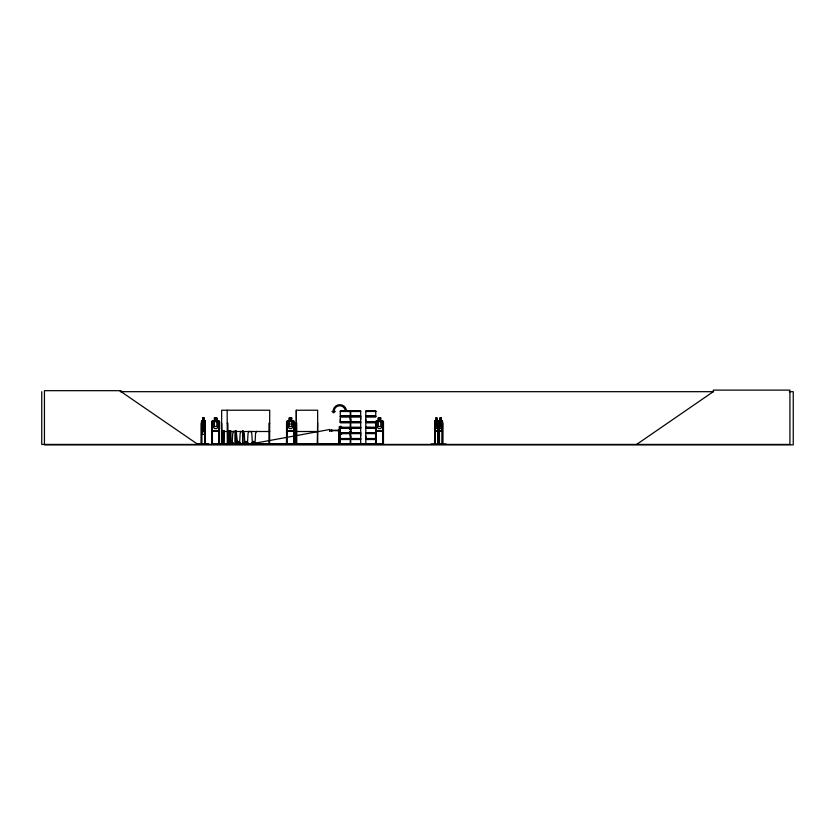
<?xml version="1.0" encoding="UTF-8"?>
<svg xmlns="http://www.w3.org/2000/svg" width="835" height="835" viewBox="0 0 835 835"><rect width="100%" height="100%" fill="white"/><g stroke="black" fill="none" stroke-linecap="round" stroke-linejoin="round"><path stroke-width="1.25" d="M331.672 430.651L338.321 430.683M340.304 438.521L350.262 438.521L350.262 433.626L339.24 433.709L340.012 433.542M341.619 426.539C339.041 425.495 338.624 428.271 341.619 427.259M340.304 421.779L340.304 416.895L350.262 416.895L350.251 421.779L340.304 421.779L340.315 419.337M350.251 436.079L350.251 433.626M350.251 419.337L350.251 416.895M360.689 438.521L350.731 438.521L350.742 436.079M360.689 421.779L350.731 421.779L350.742 419.337M360.678 436.079L360.678 433.626M360.678 419.337L360.678 416.895M375.76 438.521L365.803 438.521L365.813 436.079M375.76 421.779L365.803 421.779L365.813 419.337M300.068 444.022L287.344 443.876M339.24 434.263L341.619 434.346M339.24 426.56L339.198 444.429M329.888 429.962L329.898 431.455L329.898 429.461L254.111 443.354M340.304 439.502L350.262 439.502L350.262 444.22L335.451 443.99L343.425 444.324M338.321 430.265L331.672 430.265M238.361 441.694L238.278 442.258L238.215 441.694M245.866 441.767L245.991 441.652M253.923 442.101L253.381 441.851M230.585 441.934L231.065 441.788M246.148 442.018L245.866 442.091M437.717 431.1L438.239 428.585L437.749 431.184M442.039 431.184L442.456 428.585M204.993 434.398L205.473 431.789M203.406 423.815L203.448 423.418M204.909 431.184L205.389 428.574L204.993 431.184L201.84 431.184M431.09 444.032L446.203 444.032M442.425 444.366L442.529 421.55L442.508 444.429M197.759 444.366L208.719 444.032L197.77 444.324L121.096 391.678L121.096 390.676L44.443 390.676L44.443 444.878L793.25 444.878L793.25 391.678L789.336 391.678M197.77 444.032L208.719 444.032M221.619 444.324L221.672 410.225L269.715 410.225L269.632 444.429M296.091 444.418L296.122 443.771M296.3 444.366L296.216 410.225M220.534 444.366L225.972 444.324L226.014 443.771L371.846 443.771L371.846 444.429M225.972 444.032L220.544 444.032L238.653 444.032L226.442 444.429L232.861 444.22M227.297 444.032L227.162 410.225M232.464 444.377L232.871 442.696L233.08 444.408M204.742 426.476L204.084 428.574L202.863 428.574L202.206 426.476L202.821 418.011M253.861 442.059L253.944 441.934M294.442 428.585L293.544 431.184L287.397 431.184L286.582 428.585L286.676 421.602L287.417 420.631L289.202 420.631L289.202 418.011L291.822 418.011L291.739 420.715L293.043 421.591L293.043 426.476L291.739 428.574L289.296 428.574L287.981 426.476L287.981 421.591L289.296 420.715L289.296 418.095L291.739 418.095M360.678 439.502L360.689 444.22L350.7 444.418M434.513 444.429L434.962 420.631M439.262 420.631L438.845 444.429M338.885 444.377L339.031 430.025L339.918 430.025L339.939 444.324M375.416 444.366L375.489 443.656L376.376 443.656M205.076 434.398L201.976 434.398L202.07 423.846M201.924 420.631L201.475 421.602L201.945 420.715M435.766 420.715L435.15 426.476L435.766 428.574L436.903 428.574L437.509 421.591L436.903 418.095L435.766 418.095M202.915 423.93L202.268 424.806L202.268 429.691L202.915 431.789L204.105 431.789L204.742 421.591L204.053 418.011M211.735 444.429L211.704 421.56L212.528 420.631L214.313 420.631M211.787 421.602L212.57 420.715L218.593 420.715L219.469 421.591L219.469 444.429M229.187 442.696L228.571 444.397L229.448 444.418M228.466 430.662L228.393 444.429L229.969 444.387L230.011 430.662M229.343 444.397L229.969 444.387M231.639 444.418L232.631 444.084M231.942 444.377L232.704 444.366L232.85 442.696M236.305 444.084L235.762 444.397L237.401 444.387L236.075 444.22M240.083 443.802L238.967 444.397L240.292 444.084L240.292 442.696L239.979 443.802M244.488 443.802L244.154 442.696L243.632 444.397L244.175 442.696M248.005 444.084L247.828 442.696L247.953 444.084L246.836 444.397L247.41 444.429M247.953 444.418L248.423 444.429M252.024 443.802L252.024 442.696L251.189 444.418L251.481 443.802M251.711 444.084L252.807 444.387L252.274 444.418M254.477 444.418L254.988 444.408M254.706 444.418L255.698 442.696L255.959 444.429M636.625 444.429L713.278 391.678L713.278 390.122L789.92 390.122L789.92 444.429L41.75 444.429L41.75 391.678M351.462 431.695L349.395 432.874M349.385 431.945L351.024 431.037M229.187 430.662L229.155 444.429L229.249 443.656M244.697 444.429L245.208 444.429M251.732 444.429L255.489 444.418M226.943 444.377L227.078 443.656M365.782 427.489L375.771 427.687M375.771 444.23L365.782 444.418M120.115 391.678L713.674 391.678M340.304 410.997L350.272 410.997M350.721 410.997L360.689 410.997M365.793 410.997L375.771 410.997M340.315 411.488L350.251 411.488M350.742 411.488L360.678 411.488M365.813 411.488L375.75 411.488M360.689 415.913L350.731 415.913L350.731 411.196L360.689 411.185L360.678 415.913M340.242 416.248L350.335 416.248M350.658 416.248L360.751 416.248M365.74 416.248L375.833 416.248M340.242 416.55L350.335 416.55M350.658 416.55L360.751 416.55M365.74 416.55L375.833 416.55M375.76 416.895L365.803 416.895L365.803 421.779M204.126 418.011L202.748 418.011L202.748 420.631M440.014 418.011L441.308 418.011L441.798 426.476L441.193 428.574L440.055 428.574L439.44 421.591L440.087 418.011L440.014 420.631L438.792 421.56L439.273 431.1M202.79 418.095L204.084 418.095M214.407 418.095L216.849 418.095L216.849 420.715L218.154 421.591L218.154 426.476L216.849 428.574L214.407 428.574L213.092 426.476L213.092 421.591L214.407 420.715L214.313 418.011L216.933 418.011L216.933 420.631L218.634 420.631L219.553 421.55L219.553 428.585L218.655 431.184L212.507 431.184L211.704 428.585L212.57 431.1L218.593 431.1M380.77 418.095L378.318 418.095L378.318 420.715L377.013 421.591L377.013 426.476L378.318 428.574L380.77 428.574L382.075 426.476L382.075 421.591L380.77 420.715L380.854 418.011L378.234 418.011L378.234 420.631L376.449 420.631L375.614 421.56L375.573 444.429M440.055 418.095L441.266 418.095M201.851 420.631L202.821 420.631M204.053 420.631L204.972 420.631M291.822 420.631L293.513 420.631L294.442 421.55L294.567 444.377M380.854 420.631L382.545 420.631L383.474 421.55L383.463 444.429M435.797 420.631L434.889 420.631L434.576 421.56M436.945 420.631L437.811 420.631M441.235 420.631L442.101 420.631M201.872 420.715L204.961 420.715M287.459 420.715L293.482 420.715M376.491 420.715L382.514 420.715M434.91 420.715L437.79 420.715M439.2 420.715L442.08 420.715M202.874 421.226L204.231 421.226L204.105 429.691L202.915 429.691L202.947 421.226L202.988 423.93M202.863 421.591L204.084 421.591M340.242 422.124L350.335 422.124M350.658 422.124L360.751 422.124M365.74 422.124L375.833 422.124M340.242 422.427L350.335 422.427M350.658 422.427L360.751 422.427M365.74 422.427L375.833 422.427M340.304 422.771L350.262 422.771L350.262 427.478L340.21 427.614L350.272 427.739M360.689 422.771L350.731 422.771L350.731 427.478L360.689 427.489M375.76 422.771L365.803 422.771L365.803 427.478L375.771 427.489M204.721 423.157L205.316 423.157M211.652 423.157L212.372 423.157L212.455 444.429M219.469 423.157L218.749 423.157L218.666 444.429M221.672 423.157L222.079 444.429M227.162 423.157L227.882 423.157L227.965 444.429M269.726 423.157L268.995 423.157L268.922 444.429M286.541 423.157L287.261 423.157L287.177 444.429M294.358 423.157L293.628 423.157L293.711 444.429M317.644 423.157L317.248 444.429M375.573 423.157L376.293 423.157L376.376 444.429M383.38 423.157L382.66 423.157L382.743 444.429M434.555 423.157L435.139 423.157M438.845 423.157L439.429 423.157M201.997 423.846L205.055 423.846M286.582 424.034L294.442 424.034M204.105 423.93L204.752 424.806L203.876 427.802L204.732 430.902L203.615 428.365L202.571 430.954L203.343 427.781L202.54 424.796L204.105 424.806M205.441 424.764L204.982 423.846M202.863 426.476L204.084 426.476M340.315 427.353L350.251 427.353M350.742 427.353L360.678 427.353M365.813 427.353L375.75 427.353M350.669 427.645L360.689 427.687M340.304 427.906L350.272 427.906M350.721 427.917L360.689 427.938L360.678 432.645M375.771 427.938L365.793 427.906L365.813 432.645L375.76 432.645M340.315 428.219L350.251 428.219M350.742 428.219L360.678 428.219M365.813 428.219L375.75 428.219M201.506 428.585L201.913 431.184M339.02 430.912L339.918 430.912M201.872 431.1L204.961 431.1M293.482 431.1L287.459 431.1L286.676 428.574M434.91 431.1L437.79 431.1M439.2 431.1L442.08 431.1M339.02 431.131L339.918 431.131M437.822 431.184L434.878 431.184L434.503 428.585L434.952 431.184M439.168 431.184L442.112 431.184M221.672 431.507L269.715 431.507M296.373 431.507L317.644 431.507M205.441 431.799L204.878 420.715M340.304 432.645L350.262 432.645M350.731 432.645L360.689 432.645M340.242 432.989L350.335 432.989M350.658 432.989L360.751 432.989M365.74 432.989L375.833 432.989M340.242 433.292L350.335 433.292M350.658 433.292L360.751 433.292M365.74 433.292L375.833 433.292M375.76 433.626L365.803 433.626L365.803 438.521M340.242 438.855L350.335 438.855M350.658 438.855L360.751 438.855M365.74 438.855L375.833 438.855M340.242 439.158L350.335 439.158M350.658 439.158L360.751 439.158M365.74 439.158L375.833 439.158M360.689 439.502L350.731 439.502L350.731 444.22M375.76 439.502L365.803 439.502L365.803 444.22M236.618 442.696L236.18 444.084M235.627 431.267A2.662 2.662 0 0 0 236.409 433.156L236.952 443.406L239.614 443.406L240.167 433.156A2.662 2.662 0 0 0 240.95 431.267M201.11 443.656L201.84 443.656M205.389 443.656L204.648 443.656L204.679 444.429L204.721 433.167M212.455 443.656L211.568 443.656L211.568 444.429M218.666 443.656L219.657 444.377M223.195 443.656L224.051 443.656L224.041 444.429M383.463 443.656L382.576 443.656L382.576 444.429M434.492 443.656L435.202 443.656M437.801 443.656L438.511 443.656M439.492 443.656L438.782 443.656L438.813 444.429M442.091 443.656L442.8 443.656M212.455 443.876L218.666 443.876M376.376 443.876L382.576 443.876M233.236 444.032L240.605 444.387L240.052 444.084M243.977 443.802L248.162 444.084M335.451 444.032L350.251 444.084M350.742 444.084L360.678 444.084M365.813 444.084L375.75 444.084M269.903 444.366L269.799 443.656M202.832 424.744L203.594 427.196L204.69 424.796M244.937 444.408L244.175 444.084M236.347 444.241L236.002 443.656M228.863 444.408L228.999 430.662M349.395 428.292L351.452 429.493M349.385 429.19L351.024 430.119M317.759 444.377L317.644 410.225L296.373 410.225L296.373 444.429M201.82 444.366L201.767 423.157L201.172 423.157L201.172 444.429M439.095 428.157L439.325 444.418M434.868 444.366L434.805 430.662M204.899 420.631L205.347 444.429M442.028 420.631L442.487 421.591M437.738 420.631L438.198 421.591L437.717 420.715M375.614 428.585L376.428 431.184L382.576 431.184L383.474 428.585L382.514 431.1L376.491 431.1L375.708 428.574L375.708 421.602M435.035 444.387L434.889 423.157M201.632 431.789L202.06 434.398M438.834 428.574L439.241 431.184M236.409 433.156L236.952 443.406M442.78 444.429L442.738 423.157L442.153 423.157L442.153 444.429L442.122 443.656M441.235 418.011L441.193 420.715M439.429 428.157L439.471 444.429M439.179 423.157L439.22 444.429M438.448 444.429L438.448 423.157L437.864 423.157L437.822 444.429M436.976 420.715L437.018 418.011L435.724 418.011L435.839 420.715M435.139 428.157L435.181 444.429M383.296 443.656L383.296 444.429M376.209 443.656L376.209 444.429M370.291 443.771L370.291 444.429M360.678 421.779L360.689 416.895L350.731 416.895L350.731 421.779M360.678 422.771L360.689 427.478M360.678 438.521L360.689 433.626L350.731 433.626L350.731 438.521M350.512 429.367L350.512 431.81M339.793 427.343L339.741 444.429M317.091 443.771L317.091 444.429M296.769 444.429L296.728 423.157L295.934 423.157L295.945 444.429M296.686 443.656L296.686 444.429M294.264 443.656L294.275 444.429M293.544 443.656L293.555 444.429M287.344 443.656L287.344 444.429M286.624 443.656L286.624 444.429M286.582 421.56L286.478 444.429M269.517 443.771L269.517 444.429M269.089 443.656L269.079 444.429M254.32 443.802L254.31 441.475L253.099 441.475L253.099 443.802M246.774 443.802L246.784 441.475L245.563 441.475L245.563 443.802M242.995 443.656L242.985 444.429L242.954 430.839M242.63 443.656L242.63 444.429M242.588 430.839L242.547 444.429M238.904 443.802L238.914 441.475L237.693 441.475L237.693 443.802M236.587 442.696L236.618 443.802M235.94 430.662L235.908 444.429M235.752 430.662L235.814 444.429M235.522 443.656L235.627 444.429M235.407 430.662L235.345 444.429M235.22 430.662L235.157 444.429M231.483 443.802L231.483 441.475L230.262 441.475L230.429 444.429M230.794 443.656L230.794 444.429M230.731 430.662L230.731 444.429L230.543 430.662M230.199 430.662L230.199 444.429M228.654 430.662L228.602 444.429M227.798 443.656L227.798 444.429M227.569 443.771L227.569 444.429M223.978 430.662L223.853 444.429M223.79 430.662L223.676 444.429L223.54 443.656M223.456 430.662L223.456 444.429M223.269 430.662L223.269 444.429M218.833 443.656L218.833 444.429M212.288 443.656L212.288 444.429M205.076 423.157L205.118 444.429M204.961 423.157L204.919 444.429M204.231 421.226L204.189 423.93M201.569 443.656L201.569 444.429M201.506 421.56L201.485 444.429M201.371 443.656L201.371 444.429M346.535 411.373A6.701 6.701 0 0 0 339.824 404.662A6.701 6.701 0 0 0 333.123 411.373L332.006 411.373L333.624 412.918L335.242 411.373L334.115 411.373A5.595 5.595 0 0 1 339.72 405.779A5.595 5.595 0 0 1 345.314 411.373M256.355 431.267A2.662 2.662 0 0 1 255.573 433.156L255.019 443.406L252.358 443.406L251.805 433.156A2.662 2.662 0 0 1 251.032 431.267M248.809 431.267A2.662 2.662 0 0 1 248.037 433.156L247.484 443.406L244.822 443.406L244.269 433.156A2.662 2.662 0 0 1 243.496 431.267M233.518 431.267A2.662 2.662 0 0 1 232.735 433.156L232.182 443.406L229.531 443.406L228.978 433.156A2.662 2.662 0 0 1 228.195 431.267M331.662 429.962L331.672 431.455L331.662 429.962M438.145 444.324L438.166 421.55L438.072 444.429M350.272 411.185L340.304 411.196L340.315 415.913L350.262 415.913L350.262 411.196M375.771 411.196L365.793 411.196L365.813 415.913L375.76 415.913L375.76 411.196M203.865 418.533L203.082 418.533L203.082 419.41L203.865 419.41L203.865 418.533M216.411 418.533L214.845 418.533L214.845 419.41L216.411 419.41L216.411 418.533M291.3 418.533L289.724 418.533L289.724 419.41L291.3 419.41L291.3 418.533M380.332 418.533L378.756 418.533L378.756 419.41L380.332 419.41L380.332 418.533M436.695 418.533L435.964 418.533L435.964 419.41L436.695 419.41L436.695 418.533M440.984 418.533L440.254 418.533L440.254 419.41L440.984 419.41L440.984 418.533M216.849 421.591L214.407 421.591L214.407 426.476L216.849 426.476L216.849 421.591M291.739 421.591L289.296 421.591L289.296 426.476L291.739 426.476L291.739 421.591M380.77 421.591L378.318 421.591L378.318 426.476L380.77 426.476L380.77 421.591M436.903 421.591L435.766 421.591L435.766 426.476L436.903 426.476L436.903 421.591M441.193 421.591L440.055 421.591L440.055 426.476L441.193 426.476L441.193 421.591M203.897 421.748L203.124 421.748L203.124 422.625L203.897 422.625L203.897 421.748M340.294 429.848L338.321 429.848L338.321 431.069L340.294 431.069L340.294 429.848"/></g></svg>
